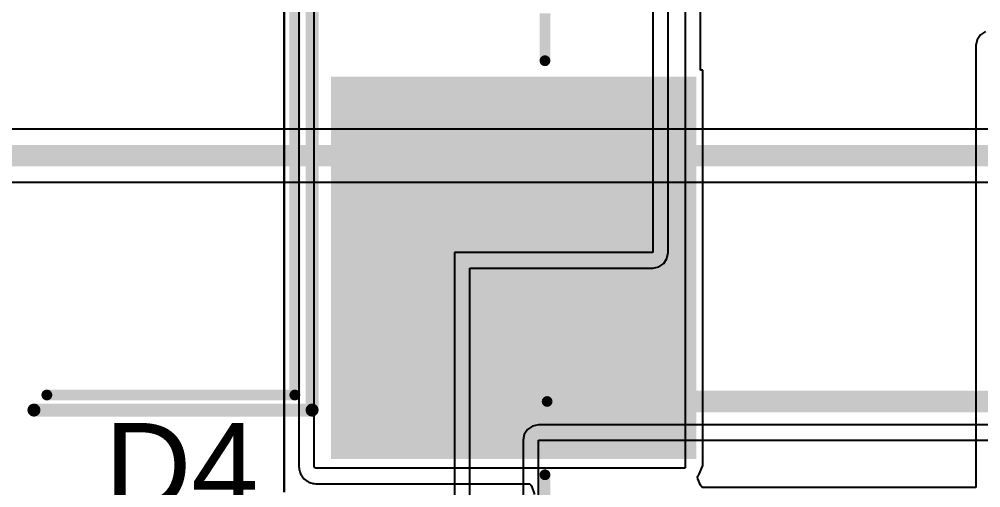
# Model space of a CAD drawing. Header units: inches. Extents: x 0 to 13.9, y -0.2 to 3.4.
# Drawn here: x 3.2952 to 3.7411, y 2.088 to 2.3053 of the extents above; entities that cross this region are included whole.
import ezdxf

# ---------------------------------------------------------------- set-up
doc = ezdxf.new("R2010")
doc.units = ezdxf.units.IN
doc.header["$MEASUREMENT"] = 0
for name, color, linetype in [('Bottom Layer', 5, 'Continuous'), ('Layer 2', 76, 'Continuous'), ('Mechanical 4', 56, 'Continuous'), ('Pad Holes', 156, 'Continuous'), ('Top Layer', 1, 'Continuous'), ('Top Overlay', 2, 'Continuous'), ('Top Paste', 8, 'Continuous'), ('Top Solder', 216, 'Continuous')]:
    doc.layers.add(name, color=color, linetype=linetype)
doc.styles.add('Arial', font='', dxfattribs={"height": 0.2})
doc.styles.get('Arial').set_extended_font_data('Arial')

msp = doc.modelspace()

# ---------------------------------------------------------------- hatches: boundary and pattern name
at = {"layer": 'Mechanical 4'}
h = msp.add_hatch(color=56, dxfattribs=at)
edge = h.paths.add_edge_path()
edge.add_arc((3.54, 2.128), 0.0025, 0, 360)
h = msp.add_hatch(color=56, dxfattribs=at)
edge = h.paths.add_edge_path()
edge.add_arc((3.302, 2.124), 0.0015, 0, 360)
h = msp.add_hatch(color=56, dxfattribs=at)
edge = h.paths.add_edge_path()
edge.add_arc((3.431, 2.124), 0.0015, 0, 360)
h = msp.add_hatch(color=56, dxfattribs=at)
edge = h.paths.add_edge_path()
edge.add_arc((3.431, 2.124), 0.0015, 0, 360)
at = {"layer": 'Pad Holes'}
h = msp.add_hatch(color=7, dxfattribs=at)
edge = h.paths.add_edge_path()
edge.add_arc((3.54, 2.128), 0.0025, 0, 360)
h = msp.add_hatch(color=7, dxfattribs=at)
edge = h.paths.add_edge_path()
edge.add_arc((3.302, 2.124), 0.0015, 0, 360)
h = msp.add_hatch(color=7, dxfattribs=at)
edge = h.paths.add_edge_path()
edge.add_arc((3.431, 2.124), 0.0015, 0, 360)
h = msp.add_hatch(color=7, dxfattribs=at)
edge = h.paths.add_edge_path()
edge.add_arc((3.431, 2.124), 0.0015, 0, 360)
at = {"layer": 'Top Layer'}
msp.add_hatch(color=1, dxfattribs=at).paths.add_polyline_path([(3.6052, 2.10535), (3.44378, 2.10535), (3.44378, 2.27465), (3.6052, 2.27465)])
at = {"layer": 'Top Paste'}
msp.add_hatch(color=8, dxfattribs=at).paths.add_polyline_path([(3.6052, 2.10535), (3.44378, 2.10535), (3.44378, 2.27465), (3.6052, 2.27465)])
at = {"layer": 'Top Solder'}
msp.add_hatch(color=216, dxfattribs=at).paths.add_polyline_path([(3.6092, 2.10135), (3.43978, 2.10135), (3.43978, 2.27865), (3.6092, 2.27865)])

# ---------------------------------------------------------------- linework, layer by layer
at = {"layer": 'Bottom Layer'}
for p, q in [((3.85993, 2.25424), (2.131, 2.25424)), ((2.13607, 2.22976), (3.865, 2.22976))]:
    msp.add_line(p, q, dxfattribs=at)
msp.add_lwpolyline([(2.131, 2.242, 0.01, 0.01, 0), (3.865, 2.242, 0.01, 0.01, 0)], format="xyseb", dxfattribs=at)
at = {"layer": 'Layer 2'}
for p, q in [((3.589, 2.895), (3.589, 2.197)), ((3.59614, 2.197), (3.59614, 2.895)), ((3.589, 2.197), (3.497, 2.197)), ((3.497, 2.197), (3.497, 1.733)), ((3.59405, 2.19195), (3.59559, 2.19427)), ((3.59559, 2.19427), (3.59614, 2.197)), ((3.50414, 1.733), (3.50414, 2.18986)), ((3.50414, 2.18986), (3.589, 2.18986)), ((3.589, 2.18986), (3.59173, 2.19041)), ((3.59173, 2.19041), (3.59405, 2.19195)), ((3.53095, 2.11505), (3.52941, 2.11273)), ((3.53327, 2.11659), (3.53095, 2.11505)), ((3.536, 2.11714), (3.53327, 2.11659)), ((3.9885, 2.11714), (3.536, 2.11714)), ((3.52941, 2.11273), (3.52886, 2.11)), ((3.52886, 2.11), (3.52886, 1.896)), ((3.536, 1.896), (3.536, 2.11)), ((3.536, 2.11), (3.9885, 2.11))]:
    msp.add_line(p, q, dxfattribs=at)
at = {"layer": 'Mechanical 4'}
for points in [[(3.431, 2.124, 0.006, 0.006, 0), (3.431, 2.626, 0.006, 0.006, 0)], [(3.54, 2.128, 0.01, 0.01, 0), (3.82, 2.128, 0.01, 0.01, 0)], [(3.302, 2.124, 0.006, 0.006, 0), (3.431, 2.124, 0.006, 0.006, 0)]]:
    msp.add_lwpolyline(points, format="xyseb", dxfattribs=at)
for points in [[(3.5375, 2.128, 0.005, 0.005, 1), (3.5425, 2.128, 0.005, 0.005, 1)], [(3.3005, 2.124, 0.003, 0.003, 1), (3.3035, 2.124, 0.003, 0.003, 1)], [(3.4295, 2.124, 0.003, 0.003, 1), (3.4325, 2.124, 0.003, 0.003, 1)], [(3.4295, 2.124, 0.003, 0.003, 1), (3.4325, 2.124, 0.003, 0.003, 1)]]:
    msp.add_lwpolyline(points, format="xyseb", close=True, dxfattribs=at)
at = {"layer": 'Top Layer'}
for p, q in [((3.418, 2.632), (3.418, 2.086)), ((3.432, 2.0977), (3.432, 2.46886)), ((3.604, 2.4533), (3.604, 2.09734)), ((3.61114, 2.28165), (3.61114, 2.4533)), ((3.418, 2.086), (3.418, 2.44686)), ((3.42486, 2.44686), (3.42486, 2.0977)), ((3.74095, 2.29805), (3.73941, 2.29573)), ((3.74327, 2.29959), (3.74095, 2.29805)), ((3.73941, 2.29573), (3.73886, 2.293)), ((3.73886, 2.293), (3.73886, 2.08814)), ((3.6122, 2.28165), (3.61114, 2.28165)), ((3.6122, 2.09835), (3.6122, 2.28165)), ((3.42486, 2.0977), (3.425, 2.09701)), ((3.425, 2.09701), (3.425, 2.09631)), ((3.425, 2.09631), (3.42527, 2.09566)), ((3.43206, 2.09762), (3.432, 2.0977)), ((3.432, 2.0977), (3.432, 2.0977)), ((3.43222, 2.09722), (3.43206, 2.09762)), ((3.43262, 2.09706), (3.43222, 2.09722)), ((3.4327, 2.097), (3.43262, 2.09706)), ((3.60386, 2.097), (3.4327, 2.097)), ((3.4327, 2.097), (3.4327, 2.097)), ((3.604, 2.09734), (3.60386, 2.097)), ((3.60386, 2.097), (3.60386, 2.097)), ((3.61045, 2.09427), (3.6122, 2.09835)), ((3.6122, 2.09835), (3.6122, 2.09835)), ((3.42527, 2.09566), (3.42541, 2.09497)), ((3.42541, 2.09497), (3.42546, 2.09488)), ((3.42546, 2.09488), (3.42563, 2.09449)), ((3.42563, 2.09449), (3.42596, 2.09399)), ((3.42596, 2.09399), (3.42607, 2.09374)), ((3.42607, 2.09374), (3.42613, 2.09365)), ((3.42613, 2.09365), (3.42632, 2.09345)), ((3.42632, 2.09345), (3.42718, 2.09217)), ((3.42718, 2.09217), (3.42718, 2.09217)), ((3.42718, 2.09217), (3.42833, 2.0914)), ((3.42833, 2.0914), (3.42845, 2.09127)), ((3.60972, 2.09314), (3.61024, 2.09381)), ((3.60989, 2.09206), (3.60972, 2.09314)), ((3.61107, 2.08921), (3.60989, 2.09206)), ((3.61024, 2.09381), (3.61031, 2.09404)), ((3.61024, 2.09381), (3.61024, 2.09381)), ((3.61031, 2.09404), (3.61032, 2.09407)), ((3.61032, 2.09407), (3.61045, 2.09427)), ((3.42845, 2.09127), (3.42856, 2.09122)), ((3.42856, 2.09122), (3.42865, 2.09112)), ((3.42865, 2.09112), (3.42874, 2.09106)), ((3.42874, 2.09106), (3.42899, 2.09096)), ((3.42899, 2.09096), (3.42949, 2.09063)), ((3.42949, 2.09063), (3.42989, 2.09046)), ((3.42989, 2.09046), (3.42989, 2.09046)), ((3.42989, 2.09046), (3.42997, 2.09041)), ((3.42997, 2.09041), (3.43049, 2.0903)), ((3.43049, 2.0903), (3.43097, 2.09008)), ((3.43097, 2.09008), (3.43097, 2.09008)), ((3.43097, 2.09008), (3.43115, 2.09007)), ((3.43115, 2.09007), (3.43131, 2.09)), ((3.43131, 2.09), (3.43201, 2.09)), ((3.43201, 2.09), (3.4327, 2.08986)), ((3.4327, 2.08986), (3.53195, 2.08986)), ((3.53195, 2.08986), (3.53269, 2.08892)), ((3.53269, 2.08892), (3.53416, 2.08486)), ((3.61191, 2.08814), (3.61107, 2.08921)), ((3.73886, 2.08814), (3.61191, 2.08814))]:
    msp.add_line(p, q, dxfattribs=at)
at = {"layer": 'Top Overlay'}
for points in [[(3.423, 2.131, 0.005, 0.005, 0), (3.423, 2.627, 0.005, 0.005, 0)], [(3.539, 2.286, 0.005, 0.005, 0), (3.539, 2.308, 0.005, 0.005, 0)], [(3.308, 2.131, 0.005, 0.005, 0), (3.423, 2.131, 0.005, 0.005, 0)], [(3.539, 2.072, 0.005, 0.005, 0), (3.539, 2.094, 0.005, 0.005, 0)]]:
    msp.add_lwpolyline(points, format="xyseb", dxfattribs=at)
for points in [[(3.53775, 2.286, 0.0025, 0.0025, 1), (3.54025, 2.286, 0.0025, 0.0025, 1)], [(3.30675, 2.131, 0.0025, 0.0025, 1), (3.30925, 2.131, 0.0025, 0.0025, 1)], [(3.42175, 2.131, 0.0025, 0.0025, 1), (3.42425, 2.131, 0.0025, 0.0025, 1)], [(3.42175, 2.131, 0.0025, 0.0025, 1), (3.42425, 2.131, 0.0025, 0.0025, 1)], [(3.53775, 2.094, 0.0025, 0.0025, 1), (3.54025, 2.094, 0.0025, 0.0025, 1)]]:
    msp.add_lwpolyline(points, format="xyseb", close=True, dxfattribs=at)

# ---------------------------------------------------------------- texts
at = {"layer": 'Top Overlay', "style": 'Arial'}
msp.add_text('D4', height=0.04, dxfattribs=at).set_placement((3.33468, 2.07801))

doc.saveas('drawing.dxf')
